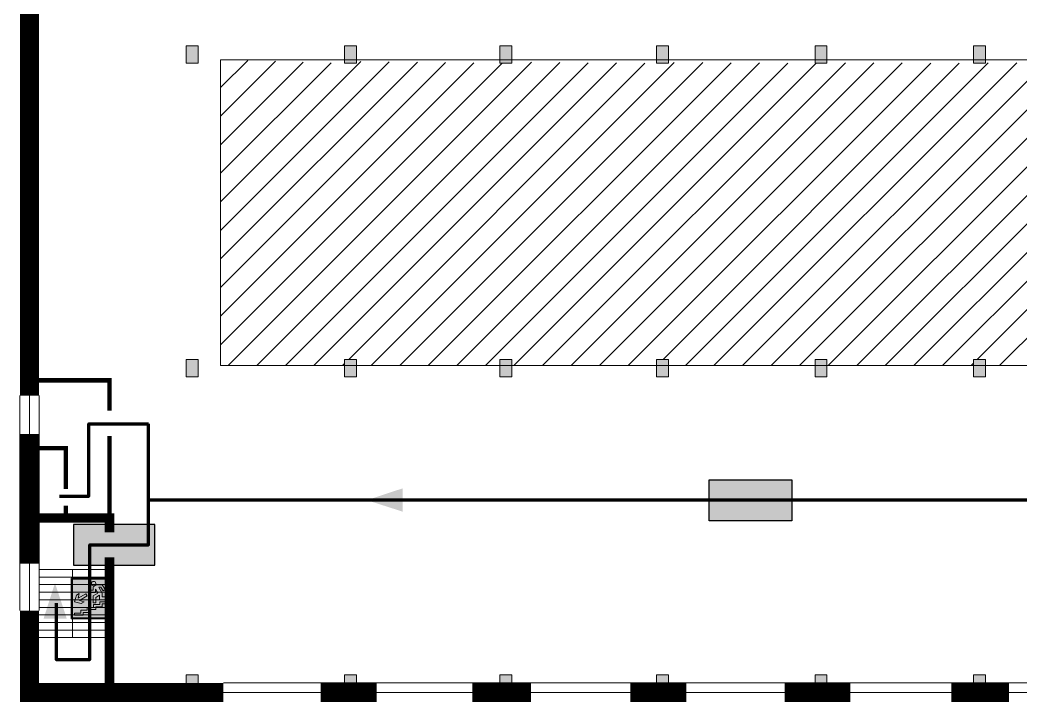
# Model space of a CAD drawing. Header units: millimetres. Extents: x 13810 to 67229, y 12374 to 21950.
# Drawn here: x 40401.2 to 40558.4, y 14656.5 to 14763.7 of the extents above; entities that cross this region are included whole.
import ezdxf

# ---------------------------------------------------------------- set-up
doc = ezdxf.new("R2010")
doc.units = ezdxf.units.MM
doc.layers.add('План_Штампы', color=7, linetype='Continuous')

# ---------------------------------------------------------------- blocks, each defined once
blk = doc.blocks.new('A$C7B4425F7')
at = {"true_color": 0xffffff}
blk.add_hatch(color=7, dxfattribs=at).paths.add_polyline_path([(0, 0), (-16, 0), (-16, -8), (0, -8)])
h = blk.add_hatch(color=126)
h.paths.add_polyline_path([(-0.2, -0.2), (-15.8, -0.2), (-15.8, -7.8), (-0.2, -7.8)])
h.paths.add_polyline_path([(-11.76, -2.03), (-11.76, -3.66), (-11.17, -3.66, -0.568275), (-11.17, -6.18), (-12.58, -6.18), (-12.58, -2.03)], flags=16)
h.paths.add_polyline_path([(-13.33, -4.12, -0.495768), (-13.59, -6.18), (-15.03, -6.18), (-15.03, -2.03), (-13.59, -2.03, -0.487973)], flags=16)
h.paths.add_polyline_path([(-10.25, -2.03), (-9.48, -2.03), (-9.48, -6.18), (-10.25, -6.18)], flags=16)
h.paths.add_polyline_path([(-13.84, -3.69), (-14.24, -3.69), (-14.24, -3.03), (-13.9, -3.03, -0.692621)], flags=0)
h.paths.add_polyline_path([(-9.15, -2.03), (-8.4, -2.03), (-8.04, -3.07), (-7.68, -2.03), (-6.93, -2.03), (-7.64, -4.1), (-6.93, -6.18), (-7.68, -6.18), (-8.04, -5.14), (-8.4, -6.18), (-9.15, -6.18), (-8.44, -4.1)], flags=16)
h.paths.add_polyline_path([(-11.76, -4.46), (-11.42, -4.46, -0.692621), (-11.36, -5.12), (-11.76, -5.12)], flags=0)
h.paths.add_polyline_path([(-13.9, -5.2), (-14.24, -5.2), (-14.24, -4.55), (-13.84, -4.55, -0.708038)], flags=0)
edge = h.paths.add_edge_path(flags=16)
edge.add_ellipse((-5.51, -4.08), major_axis=(0, 2.05), ratio=0.586184, start_angle=0, end_angle=360)
edge = h.paths.add_edge_path(flags=0)
edge.add_ellipse((-5.51, -4.08), major_axis=(0, 1.14), ratio=0.454828, start_angle=0, end_angle=360)
h.paths.add_polyline_path([(-4.13, -4.96, 0.377264), (-3.48, -4.52, 0.0555), (-3.16, -2.03), (-1.66, -2.03), (-1.66, -4.96), (-0.96, -4.96), (-0.96, -7.01), (-1.75, -7.01), (-1.75, -6.18), (-3.3, -6.18), (-3.3, -7.02), (-4.13, -7.02)], flags=16)
h.paths.add_polyline_path([(-2.73, -2.91), (-2.28, -2.91), (-2.28, -4.96), (-3.05, -4.96, 0.079136)], flags=0)
at = {"color": 126}
blk.add_lwpolyline([(-16, -8), (0, -8), (0, 0), (-16, 0)], close=True, dxfattribs=at)
blk = doc.blocks.new('вниз 3')
at = {"lineweight": 0, "true_color": 0xffffff}
h = blk.add_hatch(color=7, dxfattribs=at)
h.dxf.hatch_style = 1
h.paths.add_polyline_path([(40997.5, -4475.69), (40997.25, -4475.28), (40995.76, -4476.15), (40995.97, -4475.23), (40995.39, -4475.56), (40995.05, -4476.83), (40996.33, -4477.17), (40996.91, -4476.83), (40996, -4476.55)], flags=0)
h.paths.add_polyline_path([(40999.81, -4473.95), (41000.22, -4473.95), (41000.64, -4474.67), (41001.03, -4474.43), (41000.46, -4473.49), (41000.42, -4473.49), (40999.43, -4473.49), (40998.68, -4473.92), (40998.68, -4474.57), (40997.88, -4474.57), (40997.88, -4475), (40999.14, -4475), (40999.14, -4474.43), (40999.14, -4474.38), (40999.59, -4475.15), (40998.72, -4475.67), (40998.72, -4477.06), (40999.24, -4477.06), (40999.24, -4475.96), (40999.95, -4475.56), (40999.95, -4476.43), (41001.61, -4476.43), (41001.61, -4475.88), (41000.47, -4475.88), (41000.47, -4475.12)], flags=0)
h.paths.add_polyline_path([(40999.2, -4473.24, 1), (40998.35, -4473.24, 1)], flags=0)
h.paths.add_polyline_path([(41000.46, -4477.26), (41001.69, -4477.26), (41001.69, -4476.84), (41000.03, -4476.84), (41000.03, -4477.39), (40998.78, -4477.39), (40998.78, -4477.95), (40997.53, -4477.95), (40997.53, -4478.5), (40996.29, -4478.5), (40996.29, -4479.06), (40995.05, -4479.06), (40995.05, -4479.48), (40995.29, -4479.48), (40996.72, -4479.48), (40996.72, -4478.92), (40997.97, -4478.92), (40997.97, -4478.36), (40999.2, -4478.36), (40999.2, -4477.81), (41000.46, -4477.81)], flags=0)
h.paths.add_polyline_path([(41002.37, -4472.17), (40994.37, -4472.17), (40994.37, -4480.17), (41002.37, -4480.17)])
h.paths.add_polyline_path([(41002.16, -4479.96), (40994.57, -4479.96), (40994.57, -4472.37), (41002.16, -4472.37)], flags=16)
h.paths.add_polyline_path([(41001.61, -4475.88), (41001.61, -4476.43), (40999.95, -4476.43), (40999.95, -4475.56), (40999.24, -4475.96), (40999.24, -4477.06), (40998.72, -4477.06), (40998.72, -4475.67), (40999.59, -4475.15), (40999.14, -4474.38), (40999.14, -4474.43), (40999.14, -4475), (40997.88, -4475), (40997.88, -4474.57), (40998.68, -4474.57), (40998.68, -4473.92), (40999.43, -4473.49), (41000.42, -4473.49), (41000.46, -4473.49), (41001.03, -4474.43), (41000.64, -4474.67), (41000.22, -4473.95), (40999.81, -4473.95), (41000.47, -4475.12), (41000.47, -4475.88)], flags=0)
h.paths.add_polyline_path([(41001.69, -4476.84), (41001.69, -4477.26), (41000.46, -4477.26), (41000.46, -4477.81), (40999.2, -4477.81), (40999.2, -4478.36), (40997.97, -4478.36), (40997.97, -4478.92), (40996.72, -4478.92), (40996.72, -4479.48), (40995.05, -4479.48), (40995.05, -4479.06), (40996.29, -4479.06), (40996.29, -4478.5), (40997.53, -4478.5), (40997.53, -4477.95), (40998.78, -4477.95), (40998.78, -4477.39), (41000.03, -4477.39), (41000.03, -4476.84)], flags=0)
h.paths.add_polyline_path([(40998.35, -4473.24, -1), (40999.2, -4473.24, -1)], flags=0)
h.paths.add_polyline_path([(40997.5, -4475.69), (40996, -4476.55), (40996.91, -4476.83), (40996.33, -4477.17), (40995.05, -4476.83), (40995.39, -4475.56), (40995.97, -4475.23), (40995.76, -4476.15), (40997.25, -4475.28)], flags=0)
at = {"lineweight": 0}
h = blk.add_hatch(color=126, dxfattribs=at)
h.dxf.hatch_style = 1
h.paths.add_polyline_path([(41002.16, -4472.37), (40994.57, -4472.37), (40994.57, -4479.96), (41002.16, -4479.96)])
h.paths.add_polyline_path([(40995.97, -4475.23), (40995.76, -4476.15), (40997.25, -4475.28), (40997.5, -4475.69), (40996, -4476.55), (40996.91, -4476.83), (40996.33, -4477.17), (40995.05, -4476.83), (40995.39, -4475.56)], flags=16)
h.paths.add_polyline_path([(40997.88, -4474.57), (40998.68, -4474.57), (40998.68, -4473.92), (40999.43, -4473.49), (41000.42, -4473.49), (41000.46, -4473.49), (41001.03, -4474.43), (41000.64, -4474.67), (41000.22, -4473.95), (40999.81, -4473.95), (41000.47, -4475.12), (41000.47, -4475.88), (41001.61, -4475.88), (41001.61, -4476.43), (40999.95, -4476.43), (40999.95, -4475.56), (40999.24, -4475.96), (40999.24, -4477.06), (40998.72, -4477.06), (40998.72, -4475.67), (40999.59, -4475.15), (40999.14, -4474.38), (40999.14, -4474.43), (40999.14, -4475), (40997.88, -4475)], flags=16)
h.paths.add_polyline_path([(40998.35, -4473.24, -1), (40999.2, -4473.24, -1)], flags=16)
h.paths.add_polyline_path([(40997.53, -4477.95), (40998.78, -4477.95), (40998.78, -4477.39), (41000.03, -4477.39), (41000.03, -4476.84), (41001.69, -4476.84), (41001.69, -4477.26), (41000.46, -4477.26), (41000.46, -4477.81), (40999.2, -4477.81), (40999.2, -4478.36), (40997.97, -4478.36), (40997.97, -4478.92), (40996.72, -4478.92), (40996.72, -4479.48), (40995.05, -4479.48), (40995.05, -4479.06), (40996.29, -4479.06), (40996.29, -4478.5), (40997.53, -4478.5)], flags=16)
at = {"lineweight": 0, "true_color": 0xffffff}
h = blk.add_hatch(color=7, dxfattribs=at)
h.dxf.hatch_style = 1
h.paths.add_polyline_path([(40999.2, -4473.24, 1), (40998.35, -4473.24, 1)])
h.paths.add_polyline_path([(40999.81, -4473.95), (41000.22, -4473.95), (41000.64, -4474.67), (41001.03, -4474.43), (41000.46, -4473.49), (41000.42, -4473.49), (40999.43, -4473.49), (40998.68, -4473.92), (40998.68, -4474.57), (40997.88, -4474.57), (40997.88, -4475), (40999.14, -4475), (40999.14, -4474.43), (40999.14, -4474.38), (40999.59, -4475.15), (40998.72, -4475.67), (40998.72, -4477.06), (40999.24, -4477.06), (40999.24, -4475.96), (40999.95, -4475.56), (40999.95, -4476.43), (41001.61, -4476.43), (41001.61, -4475.88), (41000.47, -4475.88), (41000.47, -4475.12)])
h.paths.add_polyline_path([(40999.2, -4477.81), (41000.46, -4477.81), (41000.46, -4477.26), (41001.69, -4477.26), (41001.69, -4476.84), (41000.03, -4476.84), (41000.03, -4477.39), (40998.78, -4477.39), (40998.78, -4477.95), (40997.53, -4477.95), (40997.53, -4478.5), (40996.29, -4478.5), (40996.29, -4479.06), (40995.05, -4479.06), (40995.05, -4479.48), (40995.29, -4479.48), (40996.72, -4479.48), (40996.72, -4478.92), (40997.97, -4478.92), (40997.97, -4478.36), (40999.2, -4478.36)])
h.paths.add_polyline_path([(40997.5, -4475.69), (40997.25, -4475.28), (40995.76, -4476.15), (40995.97, -4475.23), (40995.39, -4475.56), (40995.05, -4476.83), (40996.33, -4477.17), (40996.91, -4476.83), (40996, -4476.55)])
at = {"color": 126, "lineweight": 0}
for points in [[(40994.37, -4472.17), (41002.37, -4472.17), (41002.37, -4480.17), (40994.37, -4480.17)], [(40994.57, -4472.37), (41002.16, -4472.37), (41002.16, -4479.96), (40994.57, -4479.96)]]:
    blk.add_lwpolyline(points, close=True, dxfattribs=at)
for points in [[(40999.14, -4474.43), (40999.14, -4475), (40997.88, -4475), (40997.88, -4474.57), (40998.68, -4474.57), (40998.68, -4473.92), (40999.43, -4473.49), (41000.42, -4473.49), (41000.46, -4473.49), (41001.03, -4474.43), (41000.64, -4474.67), (41000.22, -4473.95), (40999.81, -4473.95), (41000.47, -4475.12), (41000.47, -4475.88), (41001.61, -4475.88), (41001.61, -4476.43), (40999.95, -4476.43), (40999.95, -4475.56), (40999.24, -4475.96), (40999.24, -4477.06), (40998.72, -4477.06), (40998.72, -4475.67), (40999.59, -4475.15), (40999.14, -4474.38), (40999.14, -4474.43)], [(40995.05, -4476.83), (40995.39, -4475.56), (40995.97, -4475.23), (40995.76, -4476.15), (40997.25, -4475.28), (40997.5, -4475.69), (40996, -4476.55), (40996.91, -4476.83), (40996.33, -4477.17), (40995.05, -4476.83)], [(40995.29, -4479.48), (40995.05, -4479.48), (40995.05, -4479.06), (40996.29, -4479.06), (40996.29, -4478.5), (40997.53, -4478.5), (40997.53, -4477.95), (40998.78, -4477.95), (40998.78, -4477.39), (41000.03, -4477.39), (41000.03, -4476.84), (41001.69, -4476.84), (41001.69, -4477.26), (41000.46, -4477.26), (41000.46, -4477.81), (40999.2, -4477.81), (40999.2, -4478.36), (40997.97, -4478.36), (40997.97, -4478.92), (40996.72, -4478.92), (40996.72, -4479.48), (40995.05, -4479.48)]]:
    blk.add_lwpolyline(points, dxfattribs=at)
blk.add_circle((40998.77, -4473.24), 0.426, dxfattribs=at)
blk = doc.blocks.new('A$C32E8229D')
at = {"true_color": 0xffffff}
blk.add_hatch(color=7, dxfattribs=at).paths.add_polyline_path([(0, 0), (0, -8), (16, -8), (16, 0)])
h = blk.add_hatch(color=126)
h.paths.add_polyline_path([(0.2, -0.2), (15.8, -0.2), (15.8, -7.8), (0.2, -7.8)])
h.paths.add_polyline_path([(13.49, -2.05), (12.08, -2.05), (11.37, -2.63, 0.162397), (11.29, -2.84), (11.29, -3.63), (10.35, -3.63), (10.35, -4.05), (11.68, -4.05), (11.68, -3.48), (12.26, -4.28), (11.29, -5.1), (11.29, -6.78), (11.85, -6.78), (11.85, -5.44), (12.8, -4.64), (12.8, -5.94), (14.46, -5.94), (14.46, -5.39), (13.45, -5.39), (13.45, -3.97), (12.46, -2.59), (13.15, -2.59), (13.69, -3.34), (14.18, -3)], flags=16)
h.paths.add_polyline_path([(10.74, -1.82, 1), (11.8, -1.82, 1)], flags=16)
h.paths.add_polyline_path([(9.39, -3.59), (5.99, -3.59), (6.56, -3.03), (5.91, -3.03), (5.1, -3.83), (5.91, -4.64), (6.56, -4.64), (5.99, -4.09), (9.39, -4.09)], flags=16)
h.paths.add_polyline_path([(4.29, -1.08), (1.72, -1.08), (1.72, -6.6), (4.29, -6.6)], flags=16)
at = {"color": 126}
blk.add_lwpolyline([(16, -8), (0, -8), (0, 0), (16, 0)], close=True, dxfattribs=at)

msp = doc.modelspace()

# ---------------------------------------------------------------- hatches: boundary and pattern name
at = {"lineweight": 0}
h = msp.add_hatch(color=256, dxfattribs=at)
h.dxf.hatch_style = 1
h.paths.add_polyline_path([(40427.36, 14756.85), (40429.22, 14756.85), (40429.22, 14759.6), (40427.36, 14759.6)])
h = msp.add_hatch(color=256, dxfattribs=at)
h.dxf.hatch_style = 1
h.paths.add_polyline_path([(40452.26, 14756.85), (40454.13, 14756.85), (40454.13, 14759.6), (40452.26, 14759.6)])
h = msp.add_hatch(color=256, dxfattribs=at)
h.dxf.hatch_style = 1
h.paths.add_polyline_path([(40476.66, 14756.85), (40478.53, 14756.85), (40478.53, 14759.6), (40476.66, 14759.6)])
h = msp.add_hatch(color=256, dxfattribs=at)
h.dxf.hatch_style = 1
h.paths.add_polyline_path([(40501.3, 14756.85), (40503.17, 14756.85), (40503.17, 14759.6), (40501.3, 14759.6)])
h = msp.add_hatch(color=256, dxfattribs=at)
h.dxf.hatch_style = 1
h.paths.add_polyline_path([(40526.21, 14756.85), (40528.08, 14756.85), (40528.08, 14759.6), (40526.21, 14759.6)])
h = msp.add_hatch(color=256, dxfattribs=at)
h.dxf.hatch_style = 1
h.paths.add_polyline_path([(40551.13, 14756.85), (40552.99, 14756.85), (40552.99, 14759.6), (40551.13, 14759.6)])
at = {"lineweight": 0, "true_color": 0x000000}
h = msp.add_hatch(dxfattribs=at)
h.set_pattern_fill('ANSI31', color=18)
h.set_pattern_definition([(45, (-5e-05, -9.684), (-2.24506403, 2.24506403), [])])
h.paths.add_polyline_path([(40575.13, 14756.85), (40552.99, 14756.94), (40552.99, 14756.85), (40551.13, 14756.85), (40528.08, 14756.96), (40528.08, 14756.85), (40526.21, 14756.85), (40503.17, 14756.99), (40503.17, 14756.85), (40501.3, 14756.85), (40478.53, 14757.04), (40478.53, 14756.85), (40476.66, 14756.85), (40454.13, 14757.14), (40454.13, 14756.85), (40452.26, 14756.85), (40432.78, 14757.41), (40432.78, 14709.33), (40452.26, 14709.33), (40452.26, 14710.31), (40454.13, 14710.31), (40454.13, 14709.33), (40476.66, 14709.33), (40476.66, 14710.31), (40478.53, 14710.31), (40478.53, 14709.33), (40501.3, 14709.33), (40501.3, 14710.31), (40503.17, 14710.31), (40503.17, 14709.33), (40526.21, 14709.33), (40526.21, 14710.31), (40528.08, 14710.31), (40528.08, 14709.33), (40551.13, 14709.33), (40551.13, 14710.31), (40552.99, 14710.31), (40552.99, 14709.33), (40575.13, 14709.33), (40575.13, 14710.31), (40575.36, 14756.85)])
h.paths.add_polyline_path([(40747.89, 14756.85), (40725.04, 14756.94), (40725.04, 14756.85), (40723.17, 14756.85), (40700.74, 14756.96), (40700.74, 14756.85), (40698.88, 14756.85), (40676.27, 14756.98), (40676.27, 14756.85), (40674.4, 14756.85), (40651.62, 14757.03), (40651.62, 14756.85), (40649.76, 14756.85), (40626.82, 14757.12), (40626.82, 14756.85), (40624.95, 14756.85), (40603.66, 14757.39), (40603.66, 14756.85), (40602.77, 14756.85), (40602.77, 14710.31), (40603.66, 14710.31), (40603.66, 14709.33), (40624.95, 14709.33), (40624.95, 14710.31), (40626.82, 14710.31), (40626.82, 14709.33), (40649.76, 14709.33), (40649.76, 14710.31), (40651.62, 14710.31), (40651.62, 14709.33), (40674.4, 14709.33), (40674.4, 14710.31), (40676.27, 14710.31), (40676.27, 14709.33), (40698.88, 14709.33), (40698.88, 14710.31), (40700.74, 14710.31), (40700.74, 14709.33), (40723.17, 14709.33), (40723.17, 14710.31), (40725.04, 14710.31), (40725.04, 14709.33), (40747.89, 14709.33), (40747.89, 14710.31), (40748.25, 14756.85)])
at = {"lineweight": 0}
h = msp.add_hatch(color=256, dxfattribs=at)
h.dxf.hatch_style = 1
h.paths.add_polyline_path([(40427.36, 14707.56), (40429.22, 14707.56), (40429.22, 14710.31), (40427.36, 14710.31)])
h = msp.add_hatch(color=256, dxfattribs=at)
h.dxf.hatch_style = 1
h.paths.add_polyline_path([(40452.26, 14707.56), (40454.13, 14707.56), (40454.13, 14710.31), (40452.26, 14710.31)])
h = msp.add_hatch(color=256, dxfattribs=at)
h.dxf.hatch_style = 1
h.paths.add_polyline_path([(40476.66, 14707.56), (40478.53, 14707.56), (40478.53, 14710.31), (40476.66, 14710.31)])
h = msp.add_hatch(color=256, dxfattribs=at)
h.dxf.hatch_style = 1
h.paths.add_polyline_path([(40501.3, 14707.56), (40503.17, 14707.56), (40503.17, 14710.31), (40501.3, 14710.31)])
h = msp.add_hatch(color=256, dxfattribs=at)
h.dxf.hatch_style = 1
h.paths.add_polyline_path([(40526.21, 14707.56), (40528.08, 14707.56), (40528.08, 14710.31), (40526.21, 14710.31)])
h = msp.add_hatch(color=256, dxfattribs=at)
h.dxf.hatch_style = 1
h.paths.add_polyline_path([(40551.13, 14707.56), (40552.99, 14707.56), (40552.99, 14710.31), (40551.13, 14710.31)])
h = msp.add_hatch(color=256, dxfattribs=at)
h.dxf.hatch_style = 1
h.paths.add_polyline_path([(40427.36, 14657.96), (40429.22, 14657.96), (40429.22, 14660.72), (40427.36, 14660.72)])
h = msp.add_hatch(color=256, dxfattribs=at)
h.dxf.hatch_style = 1
h.paths.add_polyline_path([(40452.26, 14657.96), (40454.13, 14657.96), (40454.13, 14660.72), (40452.26, 14660.72)])
h = msp.add_hatch(color=256, dxfattribs=at)
h.dxf.hatch_style = 1
h.paths.add_polyline_path([(40476.66, 14657.96), (40478.53, 14657.96), (40478.53, 14660.72), (40476.66, 14660.72)])
h = msp.add_hatch(color=256, dxfattribs=at)
h.dxf.hatch_style = 1
h.paths.add_polyline_path([(40501.3, 14657.96), (40503.17, 14657.96), (40503.17, 14660.72), (40501.3, 14660.72)])
h = msp.add_hatch(color=256, dxfattribs=at)
h.dxf.hatch_style = 1
h.paths.add_polyline_path([(40526.21, 14657.96), (40528.08, 14657.96), (40528.08, 14660.72), (40526.21, 14660.72)])
h = msp.add_hatch(color=256, dxfattribs=at)
h.dxf.hatch_style = 1
h.paths.add_polyline_path([(40551.13, 14657.96), (40552.99, 14657.96), (40552.99, 14660.72), (40551.13, 14660.72)])

# ---------------------------------------------------------------- linework, layer by layer
for points, const_width in [([(40402.74, 14704.63), (40402.74, 14856.19), (40580.81, 14856.19)], 3), ([(40415.31, 14702.26), (40415.31, 14707.02), (40402.74, 14707.02)], 0.7), ([(40402.74, 14678.2), (40402.74, 14698.59)], 3), ([(40415.31, 14685.39), (40415.31, 14698.28)], 0.7), ([(40408.43, 14689.95), (40408.43, 14696.37), (40402.74, 14696.37)], 0.7), ([(40408.43, 14685.39), (40408.43, 14687.33)], 0.7), ([(40415.31, 14683.11), (40415.31, 14685.39), (40402.74, 14685.39)], 1.5), ([(40415.31, 14657.96), (40415.31, 14679.21)], 1.5), ([(40433.21, 14657.96), (40402.74, 14657.96), (40402.74, 14670.84)], 3), ([(40457.3, 14657.96), (40448.52, 14657.96)], 3), ([(40481.54, 14657.96), (40472.32, 14657.96)], 3), ([(40505.98, 14657.96), (40497.19, 14657.96)], 3), ([(40531.77, 14657.96), (40521.43, 14657.96)], 3), ([(40556.71, 14657.96), (40547.64, 14657.96)], 3)]:
    msp.add_lwpolyline(points, dxfattribs=dict(at, const_width=const_width))
for points in [[(40427.36, 14756.85), (40427.36, 14759.6), (40429.22, 14759.6), (40429.22, 14756.85), (40427.36, 14756.85)], [(40452.26, 14756.85), (40452.26, 14759.6), (40454.13, 14759.6), (40454.13, 14756.85), (40452.26, 14756.85)], [(40476.66, 14756.85), (40476.66, 14759.6), (40478.53, 14759.6), (40478.53, 14756.85), (40476.66, 14756.85)], [(40501.3, 14756.85), (40501.3, 14759.6), (40503.17, 14759.6), (40503.17, 14756.85), (40501.3, 14756.85)], [(40526.21, 14756.85), (40526.21, 14759.6), (40528.08, 14759.6), (40528.08, 14756.85), (40526.21, 14756.85)], [(40551.13, 14756.85), (40551.13, 14759.6), (40552.99, 14759.6), (40552.99, 14756.85), (40551.13, 14756.85)], [(40432.78, 14709.33), (40432.78, 14757.41), (40575.36, 14757.41), (40575.36, 14709.33), (40432.78, 14709.33)], [(40427.36, 14707.56), (40427.36, 14710.31), (40429.22, 14710.31), (40429.22, 14707.56), (40427.36, 14707.56)], [(40452.26, 14707.56), (40452.26, 14710.31), (40454.13, 14710.31), (40454.13, 14707.56), (40452.26, 14707.56)], [(40476.66, 14707.56), (40476.66, 14710.31), (40478.53, 14710.31), (40478.53, 14707.56), (40476.66, 14707.56)], [(40501.3, 14707.56), (40501.3, 14710.31), (40503.17, 14710.31), (40503.17, 14707.56), (40501.3, 14707.56)], [(40526.21, 14707.56), (40526.21, 14710.31), (40528.08, 14710.31), (40528.08, 14707.56), (40526.21, 14707.56)], [(40551.13, 14707.56), (40551.13, 14710.31), (40552.99, 14710.31), (40552.99, 14707.56), (40551.13, 14707.56)], [(40401.24, 14670.84), (40401.24, 14704.63)], [(40402.74, 14670.84), (40402.74, 14704.63)], [(40404.24, 14670.84), (40404.24, 14704.63)], [(40404.24, 14677.29), (40415.31, 14677.29)], [(40404.24, 14676.1), (40415.31, 14676.1)], [(40404.24, 14676.1), (40415.31, 14676.1)], [(40409.5, 14677.29), (40409.5, 14666.58)], [(40404.24, 14674.91), (40415.31, 14674.91)], [(40404.24, 14674.91), (40415.31, 14674.91)], [(40404.24, 14673.72), (40415.31, 14673.72)], [(40404.24, 14673.72), (40415.31, 14673.72)], [(40404.24, 14672.53), (40415.31, 14672.53)], [(40404.24, 14672.53), (40415.31, 14672.53)], [(40404.24, 14671.34), (40415.31, 14671.34)], [(40404.24, 14671.34), (40415.31, 14671.34)], [(40404.24, 14670.15), (40415.31, 14670.15)], [(40404.24, 14670.15), (40415.31, 14670.15)], [(40404.24, 14668.96), (40415.31, 14668.96)], [(40404.24, 14668.96), (40415.31, 14668.96)], [(40404.24, 14667.77), (40415.31, 14667.77)], [(40404.24, 14667.77), (40415.31, 14667.77)], [(40404.24, 14666.58), (40415.31, 14666.58)], [(40427.36, 14657.96), (40427.36, 14660.72), (40429.22, 14660.72), (40429.22, 14657.96), (40427.36, 14657.96)], [(40452.26, 14657.96), (40452.26, 14660.72), (40454.13, 14660.72), (40454.13, 14657.96), (40452.26, 14657.96)], [(40476.66, 14657.96), (40476.66, 14660.72), (40478.53, 14660.72), (40478.53, 14657.96), (40476.66, 14657.96)], [(40501.3, 14657.96), (40501.3, 14660.72), (40503.17, 14660.72), (40503.17, 14657.96), (40501.3, 14657.96)], [(40526.21, 14657.96), (40526.21, 14660.72), (40528.08, 14660.72), (40528.08, 14657.96), (40526.21, 14657.96)], [(40551.13, 14657.96), (40551.13, 14660.72), (40552.99, 14660.72), (40552.99, 14657.96), (40551.13, 14657.96)], [(40433.21, 14659.46), (40866.32, 14659.46)], [(40433.21, 14657.96), (40866.32, 14657.96)]]:
    msp.add_lwpolyline(points, dxfattribs=at)
at = {"color": 126, "lineweight": 100, "true_color": 0x008754}
for points in [[(40406.92, 14671.99), (40406.92, 14663.14), (40412.23, 14663.14), (40412.23, 14681.17), (40421.45, 14681.17), (40421.45, 14700.19)], [(40407.43, 14688.82), (40412.05, 14688.82), (40412.05, 14700.19), (40421.45, 14700.19)], [(40594.63, 14688.21), (40421.45, 14688.21)]]:
    msp.add_lwpolyline(points, dxfattribs=at)
at = {"layer": 'План_Штампы', "color": 126, "true_color": 0x008754}
for points in [[(40461.38, 14690.04), (40461.38, 14686.38), (40455.76, 14688.19)], [(40408.6, 14669.54), (40404.94, 14669.54), (40406.74, 14675.16)]]:
    msp.add_solid(points, dxfattribs=at)

# ---------------------------------------------------------------- block references
at = {"color": 126, "true_color": 0x008754, "xscale": 0.8, "yscale": 0.8, "zscale": 0.8}
msp.add_blockref('вниз 3', (7613.79, 18253.68), dxfattribs=at)
at = {"layer": 'План_Штампы', "color": 126, "true_color": 0x008754, "xscale": 0.8100087101568005, "yscale": 0.8100087101568005, "zscale": 0.8100087101568005, "rotation": 359.9978653237145}
msp.add_blockref('A$C32E8229D', (40509.58, 14691.4), dxfattribs=at)
at = {"layer": 'План_Штампы', "xscale": 0.8, "yscale": 0.8, "zscale": 0.8}
msp.add_blockref('A$C7B4425F7', (40422.46, 14684.35), dxfattribs=at)

doc.saveas('drawing.dxf')
